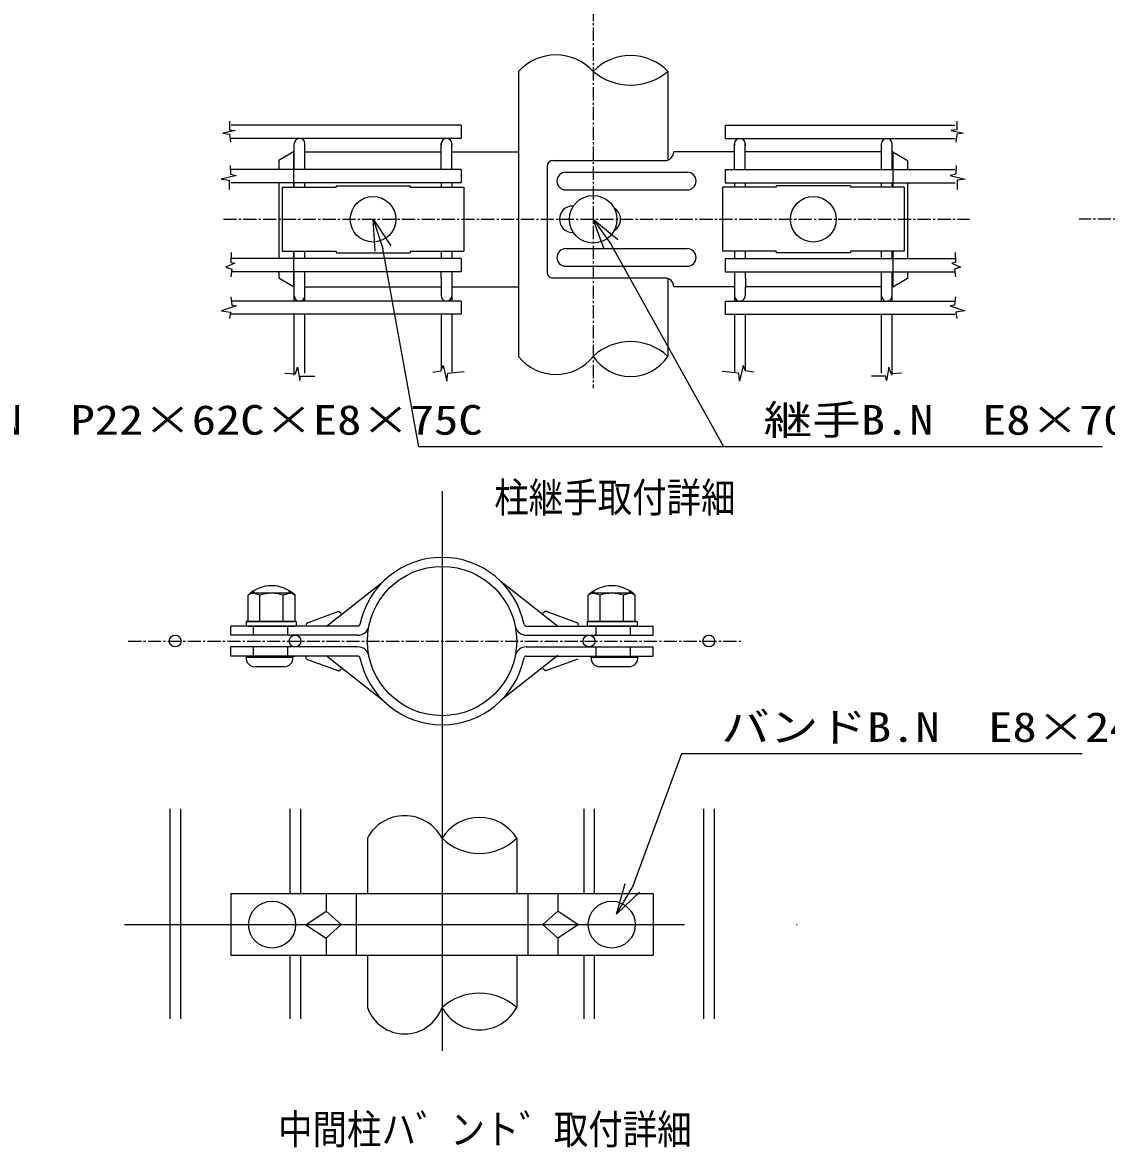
# Model space of a CAD drawing. Units: millimetres, scale not verified. Extents: x -1676 to 4264, y -2100 to 2100.
# Drawn here: x 2413 to 3642, y -352 to 925 of the extents above; entities that cross this region are included whole.
import ezdxf
from ezdxf.enums import TextEntityAlignment as Align

# ---------------------------------------------------------------- set-up
doc = ezdxf.new("R2010")
doc.units = ezdxf.units.MM
doc.header["$LTSCALE"] = 20
doc.linetypes.add('USER1', pattern=[50.8, 31.75, -6.35, 6.35, -6.35])
doc.linetypes.add('USER2', pattern=[1.125, 0.75, -0.125, 0.125, -0.125])
for name, color, linetype, lineweight in [('0-2_1', 7, 'Continuous', 25), ('0-3_0', 7, 'Continuous', 25), ('0-4_EXTCNT-L', 1, 'Continuous', 25), ('0-6_2', 7, 'Continuous', 25)]:
    doc.layers.add(name, color=color, linetype=linetype, lineweight=lineweight)
doc.styles.add('ＭＳ ゴシック', font='')
doc.styles.get('ＭＳ ゴシック').set_extended_font_data('MS Gothic')

# ---------------------------------------------------------------- blocks, each defined once
blk = doc.blocks.new('_Open30')
at = {"layer": '0-3_0', "color": 4}
blk.add_line((0, 0), (-20, 0), dxfattribs=at)
blk.add_lwpolyline([(-20, 5.36), (0, 0), (-20, -5.36)], dxfattribs=at)

msp = doc.modelspace()

# ---------------------------------------------------------------- linework, layer by layer
at = {"layer": '0-2_1', "color": 4, "linetype": 'USER2'}
for p, q in [((3060.12, 1278.75), (3060.12, 509.77)), ((2640.65, 701.35), (3486.83, 701.35)), ((3984.87, 701.35), (3611.37, 701.35)), ((2532.67, 222.83), (3229.22, 222.83))]:
    msp.add_line(p, q, dxfattribs=at)
at = {"layer": '0-2_1', "color": 4}
for p, q in [((2647.74, 812.51), (2647.74, 802.98)), ((3472.5, 812.51), (3472.5, 802.98)), ((2647.74, 802.98), (2653.93, 802.02)), ((2647.74, 797.73), (2648.69, 788.68)), ((3472.5, 802.98), (3466.3, 802.02)), ((3466.3, 802.02), (3480.13, 799.16)), ((3472.5, 797.73), (3471.55, 788.68)), ((3480.13, 799.16), (3472.5, 797.73)), ((3472.02, 762.46), (3471.55, 752.45)), ((2638.2, 746.73), (2647.26, 745.78)), ((2647.26, 745.78), (2647.26, 735.29)), ((3471.55, 752.45), (3464.87, 751.02)), ((3464.87, 751.02), (3482.03, 746.73)), ((3482.03, 746.73), (3472.98, 745.78)), ((3472.98, 745.78), (3472.98, 735.29)), ((3470.59, 663.79), (3471.07, 652.35)), ((2721.11, 656.91), (2721.11, 657.19)), ((2733.11, 656.91), (2733.11, 657.19)), ((2887.78, 657.19), (2887.78, 656.91)), ((2899.78, 657.19), (2899.78, 656.91)), ((3220.46, 657.19), (3220.46, 656.91)), ((3232.46, 657.19), (3232.46, 656.91)), ((3387.13, 656.91), (3387.13, 657.19)), ((3399.12, 656.91), (3399.12, 657.19)), ((3471.07, 652.35), (3466.78, 651.39)), ((3466.78, 651.39), (3476.79, 647.1)), ((2650.12, 644.72), (2649.17, 636.14)), ((3476.79, 647.1), (3470.12, 644.72)), ((3470.12, 644.72), (3471.07, 636.14)), ((2649.17, 613.26), (2650.12, 603.73)), ((3471.07, 613.26), (3470.12, 603.73)), ((2650.12, 603.73), (2655.36, 603.25)), ((3470.12, 603.73), (3464.87, 603.25)), ((3464.87, 603.25), (3481.56, 597.53)), ((2648.69, 596.1), (2647.74, 588.95)), ((3481.56, 597.53), (3471.55, 596.1)), ((3471.55, 596.1), (3472.5, 588.95)), ((2710.37, 526.88), (2722.29, 526.03)), ((2722.29, 526.03), (2724.84, 533.69)), ((2724.84, 533.69), (2727.4, 518.37)), ((2727.4, 518.37), (2728.25, 523.47)), ((2728.25, 523.47), (2744.42, 523.47)), ((2894.23, 517.52), (2895.08, 526.88)), ((2895.08, 526.88), (2913.8, 528.58)), ((3225.16, 526.88), (3206.43, 528.58)), ((3226.01, 517.52), (3225.16, 526.88)), ((3230.27, 535.39), (3226.01, 517.52)), ((3232.82, 529.43), (3230.27, 535.39)), ((3242.18, 527.73), (3232.82, 529.43)), ((3391.99, 523.47), (3375.82, 523.47)), ((3397.95, 526.03), (3395.4, 533.69)), ((3409.87, 526.88), (3397.95, 526.03))]:
    msp.add_line(p, q, dxfattribs=at)
at = {"layer": '0-2_1'}
for p, q in [((2910.45, 808.16), (2649.51, 808.16)), ((2910.45, 808.16), (2910.45, 793.16)), ((3209.79, 808.16), (3470.73, 808.16)), ((3209.79, 808.16), (3209.79, 793.16)), ((2910.45, 793.16), (2649.51, 793.16)), ((3209.79, 793.16), (3470.73, 793.16)), ((2721.11, 757.75), (2721.11, 787.16)), ((2721.11, 785.06), (2721.11, 787.16)), ((2733.11, 757.75), (2733.11, 787.17)), ((2733.11, 785.15), (2733.11, 787.16)), ((2887.78, 787.16), (2887.78, 785.15)), ((2899.78, 787.16), (2899.78, 785.06)), ((3220.46, 787.16), (3220.46, 785.06)), ((3232.46, 787.16), (3232.46, 785.15)), ((3387.12, 785.15), (3387.12, 787.16)), ((3387.13, 757.75), (3387.13, 787.17)), ((3399.13, 785.06), (3399.13, 787.16)), ((3399.13, 757.75), (3399.13, 787.16)), ((2703.45, 768.02), (2703.45, 757.75)), ((2720.12, 778.02), (2721.11, 778.02)), ((2733.11, 778.02), (2887.78, 778.02)), ((2899.78, 778.02), (2975.45, 778.02)), ((3014.49, 768.02), (3141.52, 768.02)), ((3220.46, 778.02), (3151.52, 778.02)), ((3387.13, 778.02), (3232.46, 778.02)), ((3400.12, 778.02), (3399.13, 778.02)), ((3416.79, 768.02), (3416.79, 757.75)), ((2733.11, 757.75), (2649.51, 757.74)), ((2721.11, 757.75), (2721.11, 758.72)), ((2910.45, 757.75), (2733.11, 757.75)), ((2910.45, 757.75), (2910.45, 742.75)), ((3007.82, 761.35), (3007.82, 641.35)), ((3029.01, 754.69), (3166.79, 754.69)), ((3209.79, 757.75), (3387.13, 757.74)), ((3209.79, 757.75), (3209.79, 742.75)), ((3387.12, 757.75), (3470.73, 757.74)), ((3399.13, 757.75), (3399.13, 758.72)), ((2910.45, 742.75), (2649.51, 742.74)), ((2703.45, 742.74), (2703.45, 656.91)), ((2721.11, 737.65), (2721.11, 742.74)), ((2733.11, 737.65), (2733.11, 742.74)), ((2887.78, 742.75), (2887.78, 737.65)), ((2899.78, 742.75), (2899.78, 737.65)), ((3209.79, 742.75), (3470.73, 742.74)), ((3220.46, 742.74), (3220.46, 737.65)), ((3232.46, 742.74), (3232.46, 737.65)), ((3387.13, 737.65), (3387.13, 742.74)), ((3399.13, 737.65), (3399.13, 742.74)), ((3416.79, 742.74), (3416.78, 656.91)), ((3029.01, 734.69), (3166.79, 734.69)), ((3036.83, 686.35), (3037.68, 686.35)), ((2721.11, 656.91), (2721.11, 665.05)), ((2733.11, 658.15), (2733.11, 665.05)), ((2887.78, 665.05), (2887.78, 656.91)), ((2899.78, 665.05), (2899.78, 656.91)), ((3029.01, 668.02), (3166.79, 668.02)), ((3220.46, 665.05), (3220.46, 656.91)), ((3232.46, 665.05), (3232.46, 656.91)), ((3387.13, 658.15), (3387.13, 665.05)), ((3399.13, 656.91), (3399.13, 665.05)), ((2910.45, 656.91), (2649.51, 656.91)), ((2703.45, 657.19), (2703.45, 656.91)), ((2910.45, 656.91), (2910.45, 641.91)), ((3209.79, 656.91), (3470.73, 656.91)), ((3209.79, 656.91), (3209.79, 641.91)), ((3416.78, 657.19), (3416.78, 656.91)), ((2910.45, 641.91), (2649.51, 641.91)), ((2703.45, 641.91), (2703.45, 634.69)), ((2721.11, 608.54), (2721.11, 641.91)), ((2733.11, 608.54), (2733.11, 641.91)), ((2887.54, 634.69), (2887.54, 641.91)), ((2899.78, 641.91), (2899.78, 608.54)), ((3029.01, 648.02), (3166.79, 648.02)), ((3209.79, 641.91), (3470.73, 641.91)), ((3220.46, 641.91), (3220.46, 608.54)), ((3232.7, 634.69), (3232.7, 641.91)), ((3387.13, 608.54), (3387.13, 641.91)), ((3399.13, 608.54), (3399.13, 641.91)), ((3416.78, 641.91), (3416.78, 634.69)), ((2887.54, 634.69), (2887.78, 614.54)), ((3232.7, 634.69), (3232.46, 614.54)), ((2910.45, 608.54), (2649.51, 608.54)), ((2910.45, 608.54), (2910.45, 593.54)), ((3209.79, 608.54), (3470.73, 608.54)), ((3209.79, 608.54), (3209.79, 593.54)), ((2910.45, 593.54), (2649.51, 593.54)), ((2721.11, 524.68), (2721.11, 593.54)), ((2733.11, 526.76), (2733.11, 593.54)), ((2887.78, 593.54), (2887.78, 530.52)), ((2899.78, 593.54), (2899.78, 528.43)), ((3209.79, 593.54), (3470.73, 593.54)), ((3220.46, 593.54), (3220.46, 528.43)), ((3232.46, 593.54), (3232.46, 530.52)), ((3387.13, 526.76), (3387.13, 593.54)), ((3399.13, 524.68), (3399.13, 593.54)), ((2666.57, 244.84), (2666.57, 239.84)), ((2723.23, 244.84), (2666.57, 244.84)), ((2723.23, 244.84), (2723.23, 239.84)), ((3053.35, 244.84), (3110.02, 244.84)), ((3053.35, 244.84), (3053.35, 239.84)), ((3110.02, 244.84), (3110.02, 239.84)), ((2649.15, 229.5), (2649.15, 239.84)), ((2793.12, 239.83), (2649.15, 239.84)), ((2674.98, 229.5), (2674.98, 239.84)), ((2713.73, 229.5), (2713.73, 239.84)), ((2984.24, 239.83), (3128.21, 239.83)), ((3053.35, 239.84), (3110.02, 239.84)), ((3053.35, 239.83), (3110.02, 239.83)), ((3063.62, 229.5), (3063.62, 239.83)), ((3102.37, 229.5), (3102.37, 239.83)), ((3128.21, 229.5), (3128.21, 239.83)), ((2793.12, 229.5), (2649.15, 229.5)), ((2984.24, 229.5), (3128.21, 229.5)), ((2649.15, 205.83), (2649.15, 216.17)), ((2793.12, 216.17), (2649.15, 216.17)), ((2793.12, 205.83), (2649.15, 205.83)), ((2674.98, 205.83), (2674.98, 216.17)), ((2713.73, 205.83), (2713.73, 216.17)), ((2984.24, 216.17), (3128.21, 216.17)), ((2984.24, 205.83), (3128.21, 205.83)), ((3063.62, 205.83), (3063.62, 216.17)), ((3102.37, 205.83), (3102.37, 216.17)), ((3128.21, 205.83), (3128.21, 216.17)), ((2580.01, 32.42), (2580.01, -205.87)), ((2592.01, 32.42), (2592.01, -205.87)), ((2716.01, 32.42), (2716.01, -63.56)), ((2728.01, 32.42), (2728.01, -63.56)), ((3049.34, 32.42), (3049.34, -63.56)), ((3061.34, 32.42), (3061.34, -63.56)), ((3185.35, 32.42), (3185.35, -205.87)), ((3197.35, 32.42), (3197.35, -205.87)), ((2649.15, -63.56), (3128.21, -63.56)), ((2791.23, -63.56), (2791.23, -133.56)), ((2986.12, -63.56), (2986.12, -133.56)), ((2649.15, -133.56), (3128.21, -133.56)), ((2716.01, -133.56), (2716.01, -205.87)), ((2728.01, -133.56), (2728.01, -205.87)), ((3049.34, -133.56), (3049.34, -205.87)), ((3061.34, -133.56), (3061.34, -205.87))]:
    msp.add_line(p, q, dxfattribs=at)
at = {"layer": '0-2_1', "color": 4, "linetype": 'USER1'}
for p, q in [((2888.68, 392.99), (2888.68, -248.05)), ((2528.66, -98.87), (3291.52, -98.87))]:
    msp.add_line(p, q, dxfattribs=at)
at = {"layer": '0-2_1', "color": 4}
for points in [[(2653.93, 802.02), (2640.11, 799.16), (2647.74, 797.73)], [(2648.21, 762.46), (2648.69, 752.45), (2655.36, 751.02), (2638.2, 746.73)], [(2649.64, 663.79), (2649.17, 652.35), (2653.46, 651.39)], [(2653.46, 651.39), (2643.45, 647.1), (2650.12, 644.72)], [(2655.36, 603.25), (2638.68, 597.53), (2648.69, 596.1)], [(2878.05, 527.73), (2887.42, 529.43), (2889.97, 535.39), (2894.23, 517.52)], [(3395.4, 533.69), (3392.84, 518.37), (3391.99, 523.47)]]:
    msp.add_lwpolyline(points, dxfattribs=at)
at = {"layer": '0-2_1'}
for centre, radius in [((2888.68, 222.83), 84.67), ((2586.01, 222.84), 6.67), ((2722.01, 222.84), 6.67), ((3055.34, 222.83), 6.67), ((3191.34, 222.83), 6.67)]:
    msp.add_circle(centre, radius, dxfattribs=at)
for centre, radius, start, end in [((2727.11, 787.16), 6, 90, 179.99992), ((2727.11, 787.16), 6, 0, 90), ((2893.78, 787.16), 6, 90, 179.99992), ((2893.78, 787.16), 6, 0, 90), ((3226.46, 787.16), 6, 89.99995, 179.99995), ((3226.46, 787.16), 6, 0.00003, 89.99995), ((3393.13, 787.16), 6, 89.99995, 179.99995), ((3393.12, 787.16), 6, 0.00003, 89.99995), ((3014.49, 761.35), 6.67, 90, 179.99992), ((3141.52, 778.02), 10, 270, 0), ((3029.01, 744.69), 10, 90, 270), ((3166.79, 744.69), 10, 270, 90), ((3036.83, 701.35), 15, 90, 270), ((3076.04, 701.35), 15, 301.62469, 58.37531), ((3029.01, 658.02), 10, 90, 270), ((3166.79, 658.02), 10, 270, 90), ((3014.49, 641.35), 6.67, 179.99992, 270), ((3141.52, 624.69), 10, 0, 90), ((2727.11, 614.54), 6, 179.99992, 270), ((2727.11, 614.54), 6, 270, 0), ((2893.78, 614.54), 6, 179.99992, 270), ((2893.78, 614.54), 6, 270, 0), ((3226.46, 614.54), 6, 179.99995, 269.99995), ((3226.46, 614.54), 6, 269.99995, 0.00003), ((3393.13, 614.54), 6, 179.99995, 269.99995), ((3393.12, 614.54), 6, 269.99995, 0.00003), ((2672.18, 280.34), 3.33, 270, 351.77787), ((2718.36, 280.34), 3.33, 188.21094, 270.00006), ((3058.11, 280.34), 3.33, 270, 351.77787), ((3104.3, 280.34), 3.33, 188.21094, 270.00006), ((2793.12, 242.42), 2.58, 270, 344.23324), ((2793.12, 242.42), 12.92, 269.99916, 344.2324), ((2984.24, 242.42), 12.92, 195.76767, 270), ((2984.24, 242.42), 2.58, 195.76683, 270), ((2793.12, 203.25), 12.92, 15.76761, 90), ((2793.12, 203.25), 2.58, 15.76676, 90), ((2984.24, 203.25), 12.92, 90, 164.2319), ((2984.24, 203.25), 2.58, 90, 164.23106)]:
    msp.add_arc(centre, radius, start, end, dxfattribs=at)
at = {"layer": '0-3_0'}
for p, q in [((2975.45, 869.09), (2975.45, 545.71)), ((3144.79, 869.09), (3144.79, 768.57)), ((2887.78, 757.75), (2887.78, 787.16)), ((2899.78, 757.75), (2899.78, 787.16)), ((3220.46, 757.75), (3220.46, 787.16)), ((3232.46, 757.75), (3232.46, 787.16)), ((2720.12, 778.02), (2703.45, 768.02)), ((2720.12, 778.02), (2720.12, 737.65)), ((3400.12, 778.02), (3416.79, 768.02)), ((3400.12, 778.02), (3400.12, 737.65)), ((2707.42, 737.65), (2707.41, 665.05)), ((2707.42, 737.65), (2707.41, 665.05)), ((2707.42, 737.65), (2768.42, 737.65)), ((2707.42, 737.65), (2768.42, 737.65)), ((2768.42, 739.35), (2852.42, 739.35)), ((2768.42, 739.35), (2852.42, 739.35)), ((2768.42, 739.35), (2768.42, 737.65)), ((2768.42, 739.35), (2768.42, 737.65)), ((2852.42, 739.35), (2852.42, 737.65)), ((2852.42, 739.35), (2852.42, 737.65)), ((2852.42, 737.65), (2913.42, 737.65)), ((2852.42, 737.65), (2913.42, 737.65)), ((2913.42, 737.65), (2913.41, 665.05)), ((2913.42, 737.65), (2913.41, 665.05)), ((3267.82, 737.65), (3206.82, 737.65)), ((3267.82, 737.65), (3206.82, 737.65)), ((3206.82, 737.65), (3206.83, 665.05)), ((3351.82, 739.35), (3267.82, 739.35)), ((3351.82, 739.35), (3267.82, 739.35)), ((3267.82, 739.35), (3267.82, 737.65)), ((3267.82, 739.35), (3267.82, 737.65)), ((3351.82, 739.35), (3351.82, 737.65)), ((3351.82, 739.35), (3351.82, 737.65)), ((3412.82, 737.65), (3351.82, 737.65)), ((3412.82, 737.65), (3351.82, 737.65)), ((3412.82, 737.65), (3412.83, 665.05)), ((2707.41, 665.05), (2768.41, 665.05)), ((2707.41, 665.05), (2768.41, 665.05)), ((2720.12, 665.05), (2720.12, 624.69)), ((2768.41, 665.05), (2768.41, 663.35)), ((2768.41, 665.05), (2768.41, 663.35)), ((2852.41, 665.05), (2913.41, 665.05)), ((2852.41, 665.05), (2913.41, 665.05)), ((2852.41, 665.05), (2852.41, 663.35)), ((2852.41, 665.05), (2852.41, 663.35)), ((3267.83, 665.05), (3206.83, 665.05)), ((3267.83, 665.05), (3206.83, 665.05)), ((3267.83, 665.05), (3267.83, 663.35)), ((3267.83, 665.05), (3267.83, 663.35)), ((3412.83, 665.05), (3351.83, 665.05)), ((3412.83, 665.05), (3351.83, 665.05)), ((3351.83, 665.05), (3351.83, 663.35)), ((3351.83, 665.05), (3351.83, 663.35)), ((3400.12, 665.05), (3400.12, 624.69)), ((2768.41, 663.35), (2852.41, 663.35)), ((2768.41, 663.35), (2852.41, 663.35)), ((3351.83, 663.35), (3267.83, 663.35)), ((3351.83, 663.35), (3267.83, 663.35)), ((2720.12, 624.69), (2703.45, 634.69)), ((3141.52, 634.69), (3014.49, 634.69)), ((3144.79, 634.69), (3144.79, 545.71)), ((3400.12, 624.69), (3416.79, 634.69)), ((2720.12, 624.69), (2721.11, 624.69)), ((2733.11, 624.69), (2887.66, 624.69)), ((2899.78, 624.69), (2975.45, 624.69)), ((3220.46, 624.69), (3151.52, 624.69)), ((3387.13, 624.69), (3232.58, 624.69)), ((3400.12, 624.69), (3399.13, 624.69)), ((2757.32, 239.28), (2821.53, 289.99)), ((3020.03, 239.28), (2955.83, 289.99)), ((2734.76, 243.24), (2734.14, 239.72)), ((3042.59, 243.24), (3043.21, 239.72)), ((2666.3, 204.38), (2719.59, 204.38)), ((2668.23, 205.83), (2721.57, 205.83)), ((2734.76, 202.43), (2734.14, 205.95)), ((2757.32, 206.39), (2821.53, 155.68)), ((3020.03, 206.39), (2955.83, 155.68)), ((3055.02, 205.83), (3108.35, 205.83)), ((3057.56, 204.38), (3110.85, 204.38)), ((2709.66, 193.76), (2676.24, 193.76)), ((2734.76, 202.43), (2771.47, 188.99)), ((3042.59, 202.43), (3005.88, 188.99)), ((3100.92, 193.76), (3067.49, 193.76)), ((2771.47, 188.99), (2774.32, 191.24)), ((3005.88, 188.99), (3003.03, 191.24)), ((2804.01, -0.71), (2804.01, -63.56)), ((2973.34, -0.71), (2973.34, -63.56)), ((2649.15, -63.56), (2649.15, -133.56)), ((2757.32, -63.56), (2757.32, -83.42)), ((3020.03, -63.56), (3020.03, -83.42)), ((3128.21, -63.56), (3128.21, -133.56)), ((2734.14, -99.11), (2757.32, -83.42)), ((3003.03, -98.87), (3020.03, -114.32)), ((3043.21, -99.11), (3020.03, -114.32)), ((3020.03, -114.32), (3020.03, -133.56)), ((2804.01, -133.56), (2804.01, -192.81)), ((2973.34, -133.56), (2973.34, -192.81))]:
    msp.add_line(p, q, dxfattribs=at)
for points in [[(2734.76, 243.24), (2771.47, 256.68), (2774.32, 254.43)], [(3042.59, 243.24), (3005.88, 256.68), (3003.03, 254.43)], [(2757.32, -83.42), (2774.32, -98.87), (2757.32, -114.32)], [(3043.21, -99.11), (3020.03, -83.42), (3003.03, -98.87)], [(2734.14, -99.11), (2757.32, -114.32), (2757.32, -133.56)]]:
    msp.add_lwpolyline(points, dxfattribs=at)
for centre, radius in [((3060.12, 701.35), 27), ((2810.41, 701.35), 25.89), ((3309.82, 701.35), 25.89), ((2695.91, -98.87), 26.6), ((3081.15, -98.87), 26.6)]:
    msp.add_circle(centre, radius, dxfattribs=at)
for centre, radius, start, end in [((3017.79, 830.66), 57.18, 42.23512, 137.76805), ((3102.45, 828.29), 58.8, 43.94705, 136.05266), ((3102.45, 919.31), 65.68, 229.87007, 310.12909), ((3102.46, 501.08), 61.51, 46.51018, 133.49557), ((3017.79, 579.24), 54, 218.38161, 321.61478), ((3102.45, 574.01), 50.92, 213.7664, 326.23242), ((2888.68, 222.83), 94.97, 11.46849, 168.53151), ((2695.29, 247.05), 38.59, 46.28861, 133.71139), ((3081.22, 247.05), 38.59, 46.28861, 133.71139), ((2676.24, 203.72), 9.95, 176.19696, 270), ((2709.66, 203.72), 9.95, 270, 3.80304), ((3067.49, 203.72), 9.95, 176.19696, 270), ((3100.92, 203.72), 9.95, 270, 3.80304), ((2888.68, 222.83), 94.97, 191.46813, 348.53187), ((2846.34, -23.22), 47.95, 28.00786, 151.98856), ((2931.01, -27.4), 50.05, 32.23597, 147.76662), ((2931.01, 42.3), 60.35, 225.45009, 314.54629), ((2931.01, -239.87), 63.3, 48.02824, 131.97208), ((2846.34, -178.02), 44.84, 199.24879, 340.75375), ((2931.01, -170.37), 47.91, 207.92526, 332.07547)]:
    msp.add_arc(centre, radius, start, end, dxfattribs=at)
at = {"layer": '0-4_EXTCNT-L', "color": 4}
for points in [[(3638, 443.29), (2862.23, 443.29), (2821.57, 668.18)], [(3616.73, 443.29), (3208.41, 443.29), (3080.39, 672.82)], [(3614.6, 94.85), (3160.34, 94.85), (3104.49, -57.09)]]:
    msp.add_lwpolyline(points, dxfattribs=at)
at = {"layer": '0-6_2'}
for p, q in [((2672.19, 277), (2668.62, 274.94)), ((2668.62, 245.06), (2668.62, 274.94)), ((2718.38, 277), (2672.19, 277)), ((2681.95, 245.06), (2681.95, 274.94)), ((2708.62, 245.06), (2708.62, 274.94)), ((2718.38, 277), (2721.95, 274.94)), ((2721.95, 245.06), (2721.95, 274.94)), ((3058.13, 277), (3054.56, 274.94)), ((3054.56, 245.06), (3054.56, 274.94)), ((3104.32, 277), (3058.13, 277)), ((3067.89, 245.06), (3067.89, 274.94)), ((3094.56, 245.06), (3094.56, 274.94)), ((3104.32, 277), (3107.89, 274.94)), ((3107.89, 245.06), (3107.89, 274.94)), ((2667.48, 245.2), (2720.82, 245.2)), ((3109.1, 245.2), (3055.77, 245.2)), ((2668.23, 239.83), (2721.57, 239.83)), ((3108.35, 239.83), (3055.02, 239.83)), ((2679.62, 205.89), (2679.62, 204.62)), ((2706.28, 206.1), (2706.28, 204.62)), ((3070.87, 205.89), (3070.87, 204.62)), ((3097.54, 206.1), (3097.54, 204.62))]:
    msp.add_line(p, q, dxfattribs=at)
for centre, radius, start, end in [((2672.19, 252.9), 24.11, 66.12587, 90.00027), ((2695.27, 232.95), 44.06, 72.36212, 107.59195), ((2718.38, 252.9), 24.11, 90, 113.89252), ((3058.13, 252.9), 24.11, 66.12587, 90.00027), ((3081.2, 232.95), 44.06, 72.36212, 107.59195), ((3104.32, 252.9), 24.11, 90, 113.89252)]:
    msp.add_arc(centre, radius, start, end, dxfattribs=at)

# ---------------------------------------------------------------- block references
at = {"layer": '0-4_EXTCNT-L', "xscale": 1.75, "yscale": 1.75}
for p, rotation in [((2810.41, 701.35), 108.59372), ((3060.12, 701.35), 125.38478), ((3086.53, -87.13), 239.12273)]:
    msp.add_blockref('_Open30', p, dxfattribs=dict(at, rotation=rotation))

# ---------------------------------------------------------------- texts
at = {"layer": '0-2_1', "color": 4, "style": 'ＭＳ ゴシック', "width": 0.85}
for s, p in [('柱継手取付詳細', (2947.91, 358.77)), ('中間柱ハ゛ント゛取付詳細', (2702.68, -358.07))]:
    msp.add_text(s, height=33.72, dxfattribs=at).set_placement(p, align=Align.BOTTOM_LEFT)
at = {"layer": '0-4_EXTCNT-L', "color": 4, "style": 'ＭＳ ゴシック', "width": 1.2}
for s, p in [('パネル金具B.N\u3000P22×62C×E8×75C', (2054.23, 446.82)), ('継手B.N\u3000E8×70C', (3253.41, 446.82)), ('バンドB.N\u3000E8×24C', (3205.34, 98.38))]:
    msp.add_text(s, height=33.67, dxfattribs=at).set_placement(p, align=Align.BOTTOM_LEFT)

doc.saveas('drawing.dxf')
